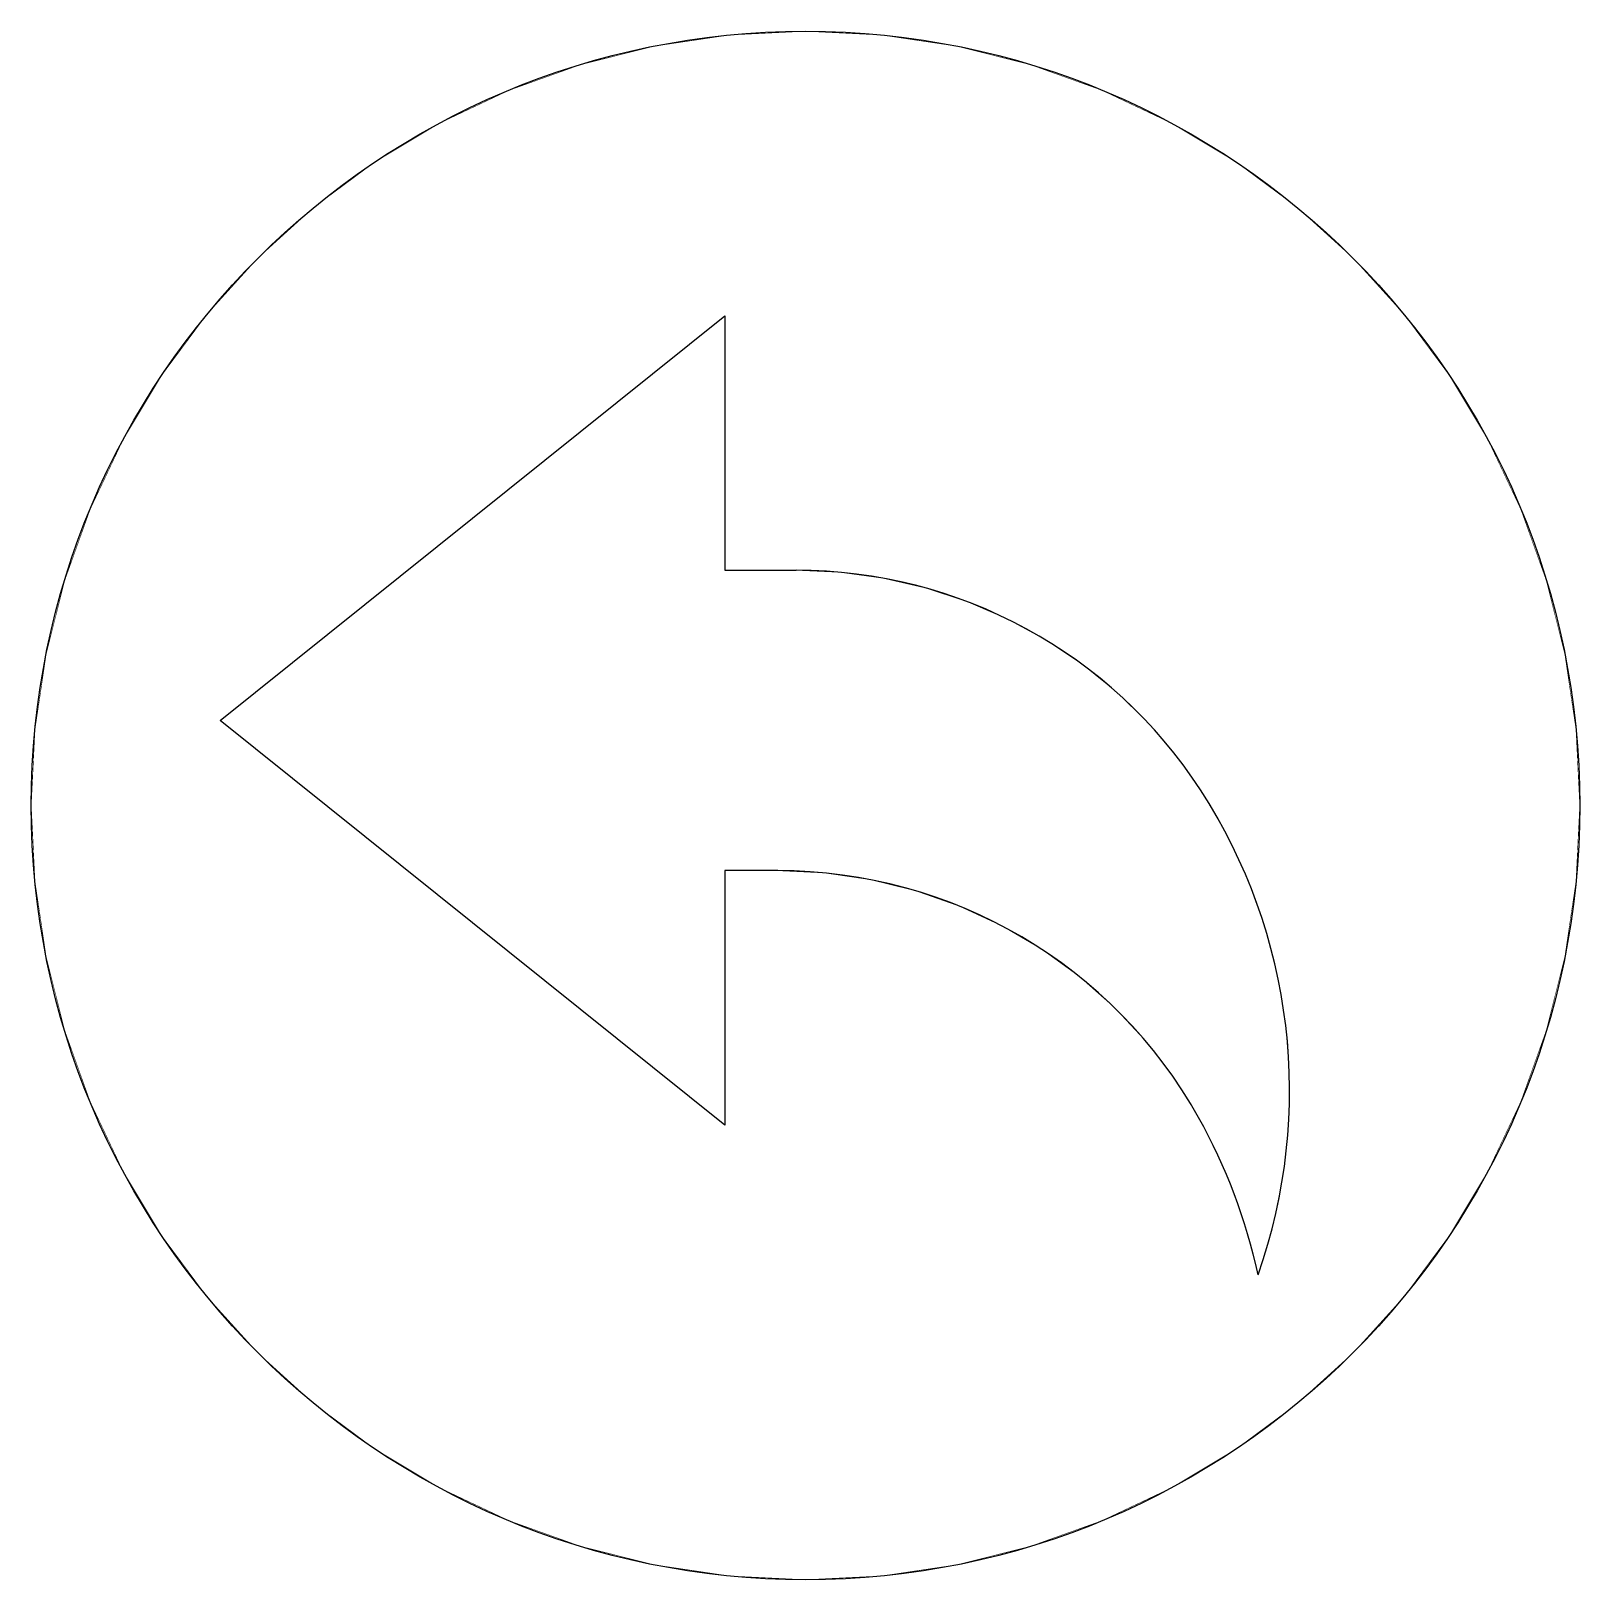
# Model space of a CAD drawing. Header units: millimetres. Extents: x 412.778 to 413.149, y 329.944 to 330.315.
import ezdxf

# ---------------------------------------------------------------- set-up
doc = ezdxf.new("R2010")
doc.units = ezdxf.units.MM
doc.layers.add('Object', color=7, linetype='Continuous')

msp = doc.modelspace()

# ---------------------------------------------------------------- linework, layer by layer
at = {"layer": 'Object', "color": 7, "linetype": 'Continuous'}
for p, q in [((412.8235876627977, 330.1498575203367), (412.9442302816958, 330.2465773058206)), ((412.9442302816958, 330.2465773058206), (412.9442302816958, 330.1857642891403)), ((412.9442302816958, 330.1857642891402), (412.9612523311885, 330.1857642891402)), ((412.9442302816958, 330.0531377348528), (412.8235876627977, 330.1498575203368)), ((412.9568716919184, 330.1139507515332), (412.9442302816958, 330.1139507515332)), ((412.9442302816958, 330.1139507515332), (412.9442302816958, 330.0531377348528))]:
    msp.add_line(p, q, dxfattribs=at)
at = {"layer": 'Object', "color": 7, "linetype": 'Continuous', "const_width": 0.00013}
for points in [[(412.7784074634529, 330.129526473428, 0.9999999999999999), (413.1486253970959, 330.129526473428, 0.9999999999999999), (412.7784074634529, 330.129526473428, 0.9999999999999999)], [(412.8235876627977, 330.1498575203367), (412.9442302816958, 330.0531377348528), (412.9442302816958, 330.1139507515332), (412.9568716919192, 330.1139507515333, -0.2716798914739428), (413.0575053171152, 330.0549129055352, -0.07422910701323968), (413.0717136414858, 330.0173365610106, 0.2329153513087616), (413.0579439286927, 330.1332612732014, 0.2539836395987759), (412.9612523311885, 330.1857642891402), (412.9442302816958, 330.1857642891402), (412.9442302816958, 330.2465773058206), (412.8235876627977, 330.1498575203367)], [(412.9442302816958, 330.2465773058206), (412.9442302816958, 330.1857642891402), (412.9612523311885, 330.1857642891403, -0.2539836395987759), (413.0579439286927, 330.1332612732014, -0.2329153513087613), (413.0717136414858, 330.0173365610106, 0.07422910701323968), (413.0575053171153, 330.0549129055353, 0.2716798914739428), (412.9568716919192, 330.1139507515332), (412.9442302816958, 330.1139507515332), (412.9442302816958, 330.0531377348528), (412.8235876627977, 330.1498575203367), (412.9442302816958, 330.2465773058206)]]:
    msp.add_lwpolyline(points, format="xyb", close=True, dxfattribs=at)
at = {"layer": 'Object', "color": 7, "linetype": 'Continuous'}
msp.add_circle((412.9635164302744, 330.129526473428), 0.1851089668215309, dxfattribs=at)
for centre, radius, start, end in [((412.9612523311885, 330.0704772766314), 0.1152870125088565, 32.99655675535243, 90), ((412.9471510033932, 330.0613209720633), 0.1321002620142586, 340.5513241631784, 32.99655675440812), ((412.9568716919192, 329.9986637390239), 0.1152870125093273, 29.20300833981011, 90.00000000039552), ((412.9387515043746, 329.9885354598883), 0.1360457030966131, 12.22209250575982, 29.20300833942)]:
    msp.add_arc(centre, radius, start, end, dxfattribs=at)

doc.saveas('drawing.dxf')
